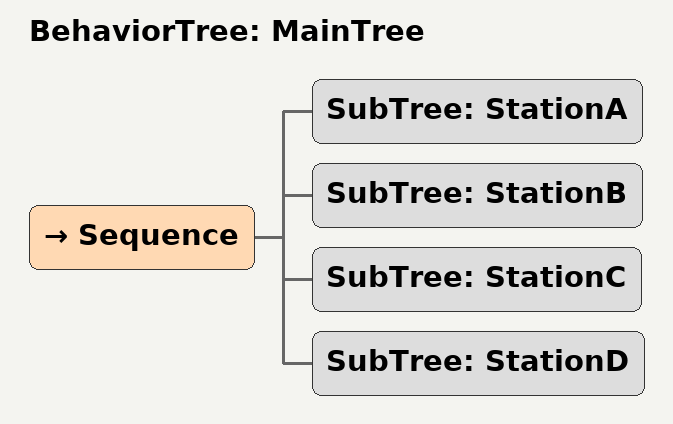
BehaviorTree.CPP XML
<root main_tree_to_execute = "MainTree">
    <BehaviorTree ID="MainTree">
        <Sequence>
            <SubTree ID="StationA" />
            <SubTree ID="StationB" />
            <SubTree ID="StationC" />
            <SubTree ID="StationD" />
        </Sequence>
    </BehaviorTree>
</root>
